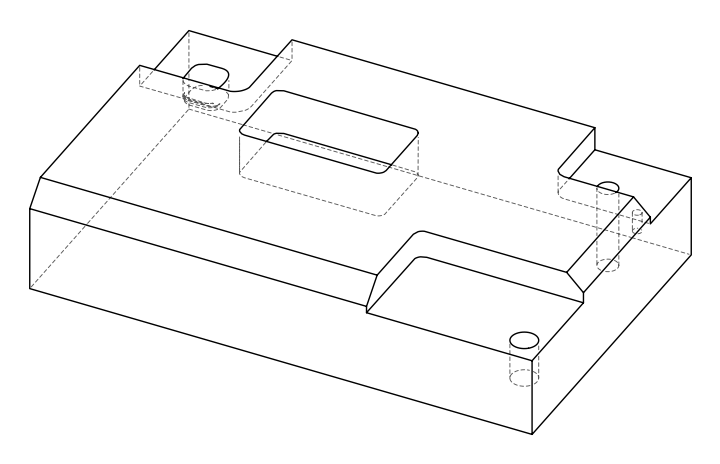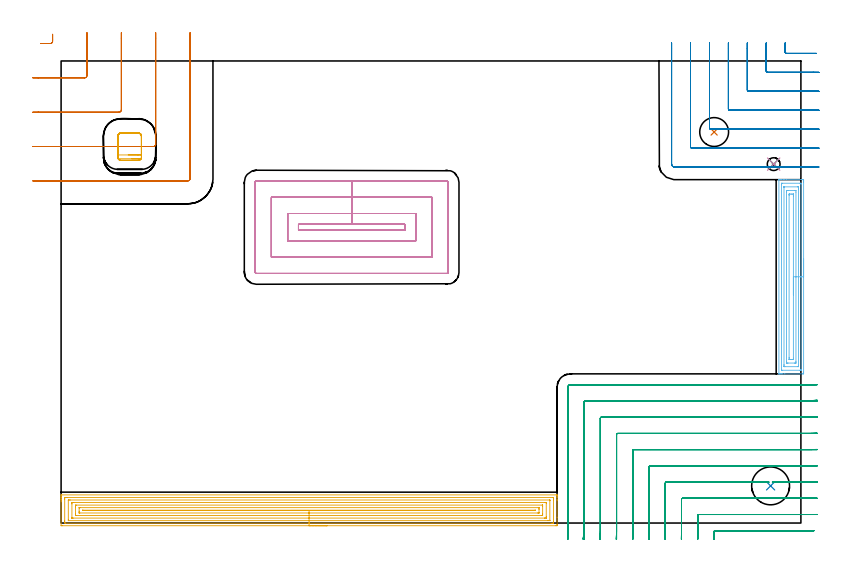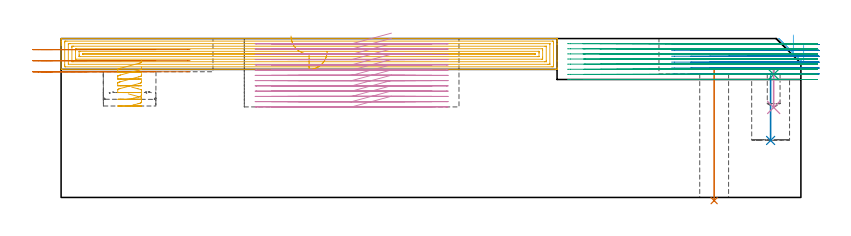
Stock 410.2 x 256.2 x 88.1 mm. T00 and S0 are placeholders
(PLAN: 11 operations, 8 tool changes, 82.6 min)
(1 INDEXABLE_INSERT_DRILL_THROUGH_HOLE_FROM_SOLID | STEP1HOLE | NXT0302_003 | 0.29 min | 17677 mm3)
(2 INDEXABLE_INSERT_DRILL_BLIND_HOLE_FROM_SOLID | STEP1POCKET | NXT0302_013 | 0.15 min | 19455 mm3)
(3 SPOT_DRILL | STEP1POCKET_1 | NXT0321_9005460120000 | 0.03 min | 2089 mm3)
(4 DRILL_BLIND_HOLE_INTO_CENTER | STEP1POCKET_1 | UGT0301_191 | 0.09 min | 694 mm3)
(5 AREA_MILL | FG_CHAMFER_SURFACE | UGT0205_001 | 15.58 min | 41311 mm3)
(6 AREA_MILL_1 | FG_CHAMFER_SURFACE_1 | UGT0205_001 | 4.6 min | 11405 mm3)
(7 MILL_CORNER_NOTCH_RECTANGULAR | CORNER_NOTCH_RECTANGULAR | UGT0201_109 | Follow Part, ap 6.35, ae 75% | 3.12 min | 121940 mm3)
(8 MILL_CORNER_NOTCH_RECTANGULAR_1 | CORNER_NOTCH_RECTANGULAR_1 | UGT0201_132 | Follow Part, ap 3.5, ae 75% | 8.25 min | 94501 mm3)
(9 MILL_CORNER_NOTCH_RECTANGULAR_2 | CORNER_NOTCH_RECTANGULAR_2 | NXT0201_011 | Follow Part, ap 3, ae 75% | 25.06 min | 243967 mm3)
(10 MILL_RECTANGULAR_POCKET | POCKET_RECTANGULAR_STRAIGHT | NXT0201_011 | Follow Part, ap 3, ae 75% | 24.15 min | 283621 mm3)
(11 MILL_RECTANGULAR_POCKET_1 | POCKET_RECTANGULAR_STRAIGHT_1 | UGT0201_010 | Follow Part, ap 4, ae 75% | 1.28 min | 15336 mm3)
(TOOL NXT0302_003 | Index. Insert Drill 16mm [880-D1600L20-05] | D16 PA176 FL80 Z2)
(TOOL NXT0302_013 | Index. Insert Drill 21mm [880-D2100L25-05] | D21 PA176 FL105 Z2)
(TOOL NXT0321_9005460120000 | NC Spot Drill, 142deg, 12mm, Carbide, Uncoated | D12 PA142 FL30 Z2)
(TOOL UGT0301_191 | Twist Drill 7.1 mm | D7.1 PA118 FL66 Z2)
(TOOL UGT0205_001 | Chamfer Mill 20 x 3 x 45 deg. | D20 FL50 Z2)
(TOOL UGT0201_109 | End Mill 25.4 mm | D25.4 FL25 Z2)
(TOOL UGT0201_132 | Carbide End Mill 14.0 | D14 FL30 Z4)
(TOOL NXT0201_011 | ENDMILL 12mm [2P460-1200-NA 1630] | D12 FL38 Z6)
(TOOL UGT0201_010 | End Mill 16 mm | D16 FL22 Z2)
(OP 1 INDEXABLE_INSERT_DRILL_THROUGH_HOLE_FROM_SOLID)
G17 G21 G94 G90
T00 M6
G54
G17 G0 G90 X362.1 Y216.8 S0 M3
G43 Z98.1 H1
G94 G81 G98 Z-1.779 F250. R70.5
G80
M5
M2
(OP 2 INDEXABLE_INSERT_DRILL_BLIND_HOLE_FROM_SOLID)
G17 G21 G94 G90
T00 M6
G54
G17 G0 G90 X393.4 Y20.6 S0 M3
G43 Z98.1 H1
G94 G81 G98 Z31.6 F250. R67.4
G80
M5
M2
(OP 3 SPOT_DRILL)
G17 G21 G94 G90
T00 M6
G54
G17 G0 G90 X395.1 Y199. S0 M3
G43 Z98.1 H0
G94 G81 G98 Z68.194 F250. R71.5
G80
M5
M2
(OP 4 DRILL_BLIND_HOLE_INTO_CENTER)
G17 G21 G94 G90
T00 M6
G54
G17 G0 G90 X395.1 Y199. S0 M3
G43 Z98.1 H0
G94 G81 G98 Z49.9 F250. R70.5
G80
M5
M2
(OP 5 AREA_MILL)
G17 G21 G94 G90
T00 M6
G54
G17 G0 G90 X147.5 Y-1.5 S1061 M3
G43 Z98.1 H0
Z81.
G94 G1 X147.462 Z80.128 F250.
X147.348 Z79.264
X147.159 Z78.412
X146.897 Z77.58
X146.563 Z76.774
X146.16 Z76.
X145.692 Z75.264
X145.16 Z74.572
X144.571 Z73.929
X143.928 Z73.34
X143.236 Z72.808
X142.5 Z72.34
X141.726 Z71.937
X140.92 Z71.603
X140.088 Z71.341
X139.236 Z71.152
X138.372 Z71.038
X137.5 Z71.
X0.597
X0.256 Y-1.496 Z71.002
X0.01 Y-1.491 Z71.006
X0. Y-1.241 Z71.256
Y11.787 Z84.281
Y12.382 Z84.876
Y12.969 Z85.466
Y13.27 Z85.767
Y13.857 Z86.354
Y14.159 Z86.654
Y14.763 Z87.262
Y15.225 Z87.724
X0.007 Y15.565 Z88.056
X0.01 Y15.597 Z88.088
X0.151 Y15.6 Z88.1
X274.849
X274.99 Y15.597 Z88.088
X274.993 Y15.565 Z88.056
X275. Y15.225 Z87.724
Y14.763 Z87.262
Y14.159 Z86.654
Y12.969 Z85.466
Y12.382 Z84.876
Y3.198 Z75.695
Y-0.654 Z71.843
X274.998 Y-0.948 Z71.549
X274.992 Y-1.492 Z71.006
X274.951 Y-1.494 Z71.003
X274.403 Y-1.5 Z71.
X137.5
Y-0.086 Z72.414
X2.407 Y-0.085 Z72.415
X2.381 Y-0.084 Z72.416
X2.01 Y-0.059 Z72.441
X2.002 Y0.319 Z72.819
X2. Y0.829 Z73.329
Y1.209 Z73.709
Y13.27 Z85.77
X2.002 Y13.649 Z86.149
X2.01 Y14.159 Z86.659
X2.356 Y14.184 Z86.684
X2.381 Y14.185 Z86.685
X3.246 Y14.186 Z86.686
X272.593 Y14.185 Z86.685
X272.619 Y14.184 Z86.684
X272.99 Y14.159 Z86.659
X272.998 Y13.781 Z86.281
X273. Y13.27 Z85.77
Y12.891 Z85.391
Y0.829 Z73.329
X272.998 Y0.451 Z72.951
X272.99 Y-0.059 Z72.441
X272.644 Y-0.084 Z72.416
X272.619 Y-0.085 Z72.415
X271.754 Y-0.086 Z72.414
X137.5
Y1.328 Z73.828
X4.165 Y1.329 Z73.829
X4.035 Y1.33 Z73.83
X4.014 Y1.332 Z73.832
X4.01 Y1.334 Z73.834
X4.006 Y1.357 Z73.857
X4.002 Y1.444 Z73.944
X4. Y1.882 Z74.382
X4.001 Y12.545 Z85.045
X4.007 Y12.71 Z85.21
X4.01 Y12.754 Z85.254
X4.023 Y12.765 Z85.265
X4.068 Y12.767 Z85.267
X4.165 Y12.769 Z85.269
X4.666 Y12.771 Z85.271
X5.057
X270.835
X270.965 Y12.769 Z85.269
X270.986 Y12.767 Z85.267
X270.99 Y12.766 Z85.266
X270.993 Y12.743 Z85.243
X270.998 Y12.655 Z85.155
X270.999 Y12.546 Z85.046
X271. Y12.382 Z84.882
X270.999 Y1.555 Z74.055
X270.993 Y1.39 Z73.89
X270.99 Y1.346 Z73.846
X270.977 Y1.335 Z73.835
X270.932 Y1.333 Z73.833
X270.835 Y1.331 Z73.831
X270.334 Y1.329 Z73.829
X269.943 Y1.328 Z73.828
X137.5
Y2.743 Z75.243
X6.704
X6.061 Y2.745 Z75.245
X6.025 Y2.747 Z75.247
X6.011 Y2.749 Z75.249
X6.009 Y2.766 Z75.266
X6.004 Y2.863 Z75.363
X6.001 Y3.056 Z75.556
X6. Y10.605 Z83.105
X6.002 Y11.023 Z83.523
X6.006 Y11.232 Z83.732
X6.01 Y11.336 Z83.836
X6.015 Y11.351 Z83.851
X6.036 Y11.353 Z83.853
X6.087 Y11.355 Z83.855
X6.841 Y11.357 Z83.857
X6.977
X268.296
X268.939 Y11.355 Z83.855
X268.975 Y11.353 Z83.853
X268.989 Y11.351 Z83.851
X268.991 Y11.333 Z83.833
X268.996 Y11.237 Z83.737
X268.999 Y11.043 Z83.543
X269. Y3.495 Z75.995
X268.998 Y3.077 Z75.577
X268.994 Y2.867 Z75.367
X268.99 Y2.764 Z75.264
X268.985 Y2.749 Z75.249
X268.964 Y2.747 Z75.247
X268.913 Y2.745 Z75.245
X268.159 Y2.743 Z75.243
X268.023
X137.5
Y4.157 Z76.657
X8.244
X8.123 Y4.159 Z76.659
X8.043 Y4.162 Z76.662
X8.009 Y4.166 Z76.666
X8.007 Y4.178 Z76.678
X8.003 Y4.384 Z76.884
X8. Y5.006 Z77.506
Y8.827 Z81.327
X8.001 Y9.448 Z81.948
X8.005 Y9.716 Z82.216
X8.01 Y9.871 Z82.371
X8.025 Y9.936 Z82.436
X8.168 Y9.939 Z82.439
X8.397 Y9.942 Z82.442
X266.756 Y9.943 Z82.443
X266.877 Y9.941 Z82.441
X266.957 Y9.938 Z82.438
X266.991 Y9.934 Z82.434
X266.993 Y9.922 Z82.422
X266.997 Y9.716 Z82.216
X267. Y9.094 Z81.594
Y5.273 Z77.773
X266.999 Y4.651 Z77.151
X266.995 Y4.384 Z76.884
X266.99 Y4.229 Z76.729
X266.975 Y4.164 Z76.664
X266.832 Y4.161 Z76.661
X266.603 Y4.158 Z76.658
X137.5 Y4.157 Z76.657
Y5.571 Z78.071
X10.408 Y5.572 Z78.072
X10.107 Y5.573 Z78.073
X10.041 Y5.576 Z78.076
X10.014 Y5.578 Z78.078
X10.01 Y5.591 Z78.091
X10.003 Y5.676 Z78.176
X10.001 Y6.161 Z78.661
X10. Y6.568 Z79.068
X10.002 Y8.343 Z80.843
X10.008 Y8.48 Z80.98
X10.011 Y8.522 Z81.022
X10.039 Y8.524 Z81.024
X10.112 Y8.526 Z81.026
X10.408 Y8.528 Z81.028
X10.708 Y8.529 Z81.029
X264.592 Y8.528 Z81.028
X264.893 Y8.527 Z81.027
X264.959 Y8.524 Z81.024
X264.986 Y8.522 Z81.022
X264.99 Y8.509 Z81.009
X264.997 Y8.424 Z80.924
X264.999 Y7.939 Z80.439
X265. Y7.532 Z80.032
X264.998 Y5.757 Z78.257
X264.992 Y5.62 Z78.12
X264.989 Y5.578 Z78.078
X264.961 Y5.576 Z78.076
X264.888 Y5.574 Z78.074
X264.592 Y5.572 Z78.072
X264.292 Y5.571 Z78.071
X137.5
Y6.985 Z79.485
X12.256 Y6.986 Z79.486
X12.192
X12.127 Y6.988 Z79.488
X12.01 Y6.993 Z79.493
X12.006 Y7.05 Z79.55
X12.007 Y7.097 Z79.597
X12.009 Y7.105 Z79.605
X12.021 Y7.108 Z79.608
X12.062 Y7.112 Z79.612
X12.127 Y7.114 Z79.614
X262.744
X262.808
X262.873 Y7.112 Z79.612
X262.99 Y7.107 Z79.607
X262.994 Y7.05 Z79.55
X262.993 Y7.003 Z79.503
X262.991 Y6.995 Z79.495
X262.979 Y6.992 Z79.492
X262.938 Y6.988 Z79.488
X262.873 Y6.986 Z79.486
X137.5 Y6.985 Z79.485
X136.628 Z79.523
X135.764 Z79.637
X134.912 Z79.826
X134.08 Z80.088
X133.274 Z80.422
X132.5 Z80.825
X131.764 Z81.294
X131.072 Z81.825
X130.429 Z82.414
X129.84 Z83.057
X129.308 Z83.75
X128.84 Z84.485
X128.437 Z85.259
X128.103 Z86.065
X127.841 Z86.897
X127.652 Z87.749
X127.538 Z88.614
X127.5 Z89.485
G0 Z98.1
M5
M2
(OP 6 AREA_MILL_1)
G17 G21 G94 G90
T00 M6
G54
G17 G0 G90 X411.7 Y146.55 S1061 M3
G43 Z98.1 H0
Z84.4
G94 G1 Y146.512 Z83.528 F250.
Y146.398 Z82.664
Y146.209 Z81.812
Y145.947 Z80.98
Y145.613 Z80.174
Y145.21 Z79.4
Y144.742 Z78.664
Y144.21 Z77.972
Y143.621 Z77.329
Y142.978 Z76.74
Y142.286 Z76.208
Y141.55 Z75.74
Y140.776 Z75.337
Y139.97 Z75.003
Y139.138 Z74.741
Y138.286 Z74.552
Y137.422 Z74.438
Y136.55 Z74.4
Y83.622
X411.699 Y83.333 Z74.401
X411.694 Y82.734 Z74.404
X411.692 Y82.707 Z74.406
X411.096 Y82.7 Z75.001
X401.281 Z84.814
X399.866 Z86.23
X399.496 Z86.599
X398.755 Z87.344
X398.501 Z87.599
X398.065 Z88.026
X398.02 Z88.071
X398.003 Y82.708 Z88.088
X398. Y82.886 Z88.1
Y190.214
X398.003 Y190.39 Z88.088
X398.063 Y190.393 Z88.029
X398.501 Y190.4 Z87.599
X398.755 Z87.344
X399.496 Z86.599
X400.759 Z85.338
X402.173 Z83.923
X410.465 Z75.632
X411.096 Y190.397 Z75.001
X411.692 Y190.393 Z74.406
X411.694 Y190.366 Z74.404
X411.698 Y189.767 Z74.402
X411.7 Y189.162 Z74.4
Y136.55
X410.286 Z75.814
Y85.04
X410.285 Y84.958 Z75.815
X410.28 Y84.794 Z75.82
X410.276 Y84.709 Z75.824
X410.256 Y84.706 Z75.844
X410.204 Y84.703 Z75.896
X409.732 Y84.7 Z76.368
X399.916 Z86.184
X399.496 Y84.703 Z86.604
X399.437 Y84.706 Z86.663
X399.425 Y84.709 Z86.675
X399.42 Y84.767 Z86.68
X399.417 Y84.876 Z86.683
X399.414 Y85.204 Z86.686
Y188.06
X399.415 Y188.142 Z86.685
X399.42 Y188.306 Z86.68
X399.424 Y188.391 Z86.676
X399.444 Y188.394 Z86.656
X399.496 Y188.397 Z86.604
X399.968 Y188.4 Z86.132
X409.784 Z76.317
X410.204 Y188.397 Z75.896
X410.263 Y188.394 Z75.837
X410.275 Y188.391 Z75.825
X410.28 Y188.333 Z75.82
X410.283 Y188.224 Z75.817
X410.285 Y188.06 Z75.815
X410.286 Y187.978 Z75.814
Y136.55
X408.872 Z77.228
X408.871 Y86.91 Z77.229
Y86.797
X408.869 Y86.741 Z77.231
X408.866 Y86.716 Z77.234
X408.863 Y86.71 Z77.237
X408.839 Y86.707 Z77.261
X408.628 Y86.701 Z77.472
X401.281 Z84.819
X401.071 Y86.704 Z85.029
X400.931 Y86.709 Z85.169
X400.835 Y86.714 Z85.265
X400.833 Y86.76 Z85.267
X400.831 Y86.91 Z85.269
X400.829 Y87.363 Z85.271
X400.828 Y87.805 Z85.272
X400.829 Y186.19 Z85.271
Y186.303
X400.831 Y186.359 Z85.269
X400.835 Y186.384 Z85.265
X400.837 Y186.39 Z85.263
X400.861 Y186.393 Z85.239
X401.072 Y186.399 Z85.028
X408.419 Z77.681
X408.629 Y186.396 Z77.471
X408.769 Y186.391 Z77.331
X408.865 Y186.386 Z77.235
X408.867 Y186.34 Z77.233
X408.869 Y186.19 Z77.231
X408.871 Y185.737 Z77.229
Y185.295
X408.872 Y136.55 Z77.228
X407.457 Z78.643
Y89.594
X407.453 Y88.774 Z78.647
X407.451 Y88.722 Z78.649
X407.414 Y88.71 Z78.686
X407.303 Y88.706 Z78.797
X407.08 Y88.702 Z79.02
X406.635 Y88.7 Z79.465
X403.065 Z83.035
X402.619 Y88.702 Z83.481
X402.397 Y88.705 Z83.703
X402.286 Y88.71 Z83.814
X402.249 Y88.721 Z83.851
X402.243 Y89.594 Z83.857
Y183.506
X402.247 Y184.326 Z83.853
X402.249 Y184.378 Z83.851
X402.286 Y184.39 Z83.814
X402.397 Y184.394 Z83.703
X402.62 Y184.398 Z83.48
X403.065 Y184.4 Z83.035
X406.635 Z79.465
X407.081 Y184.398 Z79.019
X407.303 Y184.395 Z78.797
X407.414 Y184.39 Z78.686
X407.451 Y184.379 Z78.649
X407.457 Y183.506 Z78.643
Y136.55
X406.043 Z80.057
X406.042 Y91.382 Z80.058
X406.041 Y91.083 Z80.059
X406.036 Y90.78 Z80.064
X406.033 Y90.709 Z80.067
X405.997 Y90.707 Z80.103
X405.913 Y90.703 Z80.187
X405.742 Y90.701 Z80.358
X405.531 Y90.7 Z80.569
X404.638 Z81.462
X403.958 Y90.702 Z82.142
X403.743 Y90.704 Z82.357
X403.672 Y90.71 Z82.428
X403.664 Y90.73 Z82.436
X403.661 Y90.785 Z82.439
X403.658 Y91.382 Z82.442
X403.657 Y91.684 Z82.443
X403.658 Y181.718 Z82.442
X403.659 Y182.017 Z82.441
X403.664 Y182.32 Z82.436
X403.667 Y182.391 Z82.433
X403.703 Y182.393 Z82.397
X403.787 Y182.397 Z82.313
X403.958 Y182.399 Z82.142
X404.169 Y182.4 Z81.931
X405.062 Z81.038
X405.742 Y182.398 Z80.358
X405.957 Y182.396 Z80.143
X406.027 Y182.39 Z80.073
X406.036 Y182.37 Z80.064
X406.039 Y182.315 Z80.061
X406.042 Y181.718 Z80.058
X406.043 Y181.416 Z80.057
Y136.55
Y135.678 Z80.095
Y134.814 Z80.209
Y133.962 Z80.398
Y133.13 Z80.66
Y132.324 Z80.994
Y131.55 Z81.397
Y130.814 Z81.865
Y130.122 Z82.396
Y129.479 Z82.986
Y128.89 Z83.629
Y128.358 Z84.321
Y127.89 Z85.057
Y127.487 Z85.831
Y127.153 Z86.637
Y126.891 Z87.469
Y126.702 Z88.32
Y126.588 Z89.185
Y126.55 Z90.057
G0 Z98.1
M5
M2
(OP 7 MILL_CORNER_NOTCH_RECTANGULAR)
G17 G21 G94 G90
T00 M6
G54
G17 G0 G90 X-11.198 Y265.9 S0 M3
G43 Z98.102 H0
Z81.968
G94 G1 X-8.198 F250.
X-5.963
G3 X-4.7 Y267.163 R1.27
G1 Y267.998
Y270.998
G0 Z98.102
X-15.7 Y246.85
Z81.968
G1 X-12.7
X13.086 F500.
G3 X14.35 Y248.114 R1.27
G1 Y268.9
Y271.9 F250.
G0 Z98.102
X-15.7 Y227.8
Z81.968
G1 X-12.7
X32.136 F500.
G3 X33.4 Y229.064 R1.27
G1 Y268.9
Y271.9 F250.
G0 Z98.102
X-15.7 Y208.75
Z81.968
G1 X-12.7
X51.185 F500.
G3 X52.45 Y210.015 R1.27
G1 Y268.9
Y271.9 F250.
G0 Z98.102
X-15.7 Y189.7
Z81.968
G1 X-12.7
X70.235 F500.
G3 X71.5 Y190.965 R1.27
G1 Y268.9
Y271.9 F250.
G0 Z98.102
X-11.198 Y265.9
Z75.834
G1 X-8.198
X-5.963
G3 X-4.7 Y267.163 R1.27
G1 Y267.998
Y270.998
G0 Z98.102
X-15.7 Y246.85
Z75.834
G1 X-12.7
X13.086 F500.
G3 X14.35 Y248.114 R1.27
G1 Y268.9
Y271.9 F250.
G0 Z98.102
X-15.7 Y227.8
Z75.834
G1 X-12.7
X32.136 F500.
G3 X33.4 Y229.064 R1.27
G1 Y268.9
Y271.9 F250.
G0 Z98.102
X-15.7 Y208.75
Z75.834
G1 X-12.7
X51.186 F500.
G3 X52.45 Y210.014 R1.27
G1 Y268.9
Y271.9 F250.
G0 Z98.102
X-15.7 Y189.7
Z75.834
G1 X-12.7
X70.235 F500.
G3 X71.5 Y190.965 R1.27
G1 Y268.9
Y271.9 F250.
G0 Z98.102
X-11.198 Y265.9
Z69.7
G1 X-8.198
X-5.963
G3 X-4.7 Y267.163 R1.27
G1 Y267.998
Y270.998
G0 Z98.102
X-15.7 Y246.85
Z69.7
G1 X-12.7
X13.086 F500.
G3 X14.35 Y248.114 R1.27
G1 Y268.9
Y271.9 F250.
G0 Z98.102
X-15.7 Y227.8
Z69.7
G1 X-12.7
X32.136 F500.
G3 X33.4 Y229.064 R1.27
G1 Y268.9
Y271.9 F250.
G0 Z98.102
X-15.7 Y208.75
Z69.7
G1 X-12.7
X51.185 F500.
G3 X52.45 Y210.015 R1.27
G1 Y268.9
Y271.9 F250.
G0 Z98.102
X-15.7 Y189.7
Z69.7
G1 X-12.7
X70.235 F500.
G3 X71.5 Y190.965 R1.27
G1 Y268.9
Y271.9 F250.
G0 Z98.102
M5
M2
(OP 8 MILL_CORNER_NOTCH_RECTANGULAR_1)
G17 G21 G94 G90
T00 M6
G54
G17 G0 G90 X401.5 Y266.2 S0 M3
G43 Z98.102 H0
Z84.835
G94 G1 Y263.2 F250.
Y261.095 F500.
G3 X402.195 Y260.4 R0.7
G1 X415.8
X418.8 F250.
G0 Z98.102
X391. Y266.2
Z84.835
G1 Y263.2
Y250.595 F500.
G3 X391.695 Y249.9 R0.7
G1 X416.519
G2 X417.2 Y249.896 R52.5
G1 X420.2 Y249.857 F250.
G0 Z98.102
X380.5 Y266.2
Z84.835
G1 Y263.2
Y240.095 F500.
G3 X381.195 Y239.4 R0.7
G1 X416.519
G2 X417.2 Y239.394 R42.
G1 X420.2 Y239.346 F250.
G0 Z98.102
X370. Y266.2
Z84.835
G1 Y263.2
Y229.596 F500.
G3 X370.696 Y228.9 R0.7
G1 X416.519
G2 X417.2 Y228.893 R31.5
G1 X420.199 Y228.828 F250.
G0 Z98.102
X359.5 Y266.2
Z84.835
G1 Y263.2
Y219.096 F500.
G3 X360.196 Y218.4 R0.7
G1 X416.519
G2 X417.2 Y218.389 R21.
G1 X420.198 Y218.292 F250.
G0 Z98.102
X349. Y266.2
Z84.835
G1 Y263.2
Y208.596 F500.
G3 X349.696 Y207.9 R0.7
G1 X416.519
G2 X417.2 Y207.878 R10.5
G1 X420.194 Y207.683 F250.
G0 Z98.102
X338.5 Y266.2
Z84.835
G1 Y263.2
Y199.1 F500.
G3 X340.2 Y197.4 R1.7
G1 X416.519
X419.519 F250.
G0 Z98.102
X401.5 Y266.2
Z81.568
G1 Y263.2
Y261.095 F500.
G3 X402.195 Y260.4 R0.7
G1 X415.8
X418.8 F250.
G0 Z98.102
X391. Y266.2
Z81.568
G1 Y263.2
Y250.595 F500.
G3 X391.695 Y249.9 R0.7
G1 X417.025
X417.2
X420.2 Y249.89 F250.
G0 Z98.102
X380.5 Y266.2
Z81.568
G1 Y263.2
Y240.095 F500.
G3 X381.195 Y239.4 R0.7
G1 X417.025
X417.2
X420.2 Y239.387 F250.
G0 Z98.102
X370. Y266.2
Z81.568
G1 Y263.2
Y229.596 F500.
G3 X370.696 Y228.9 R0.7
G1 X417.025
X417.2
X420.2 Y228.883 F250.
G0 Z98.102
X359.5 Y266.2
Z81.568
G1 Y263.2
Y219.096 F500.
G3 X360.196 Y218.4 R0.7
G1 X417.025
X417.2 Y218.399
X420.2 Y218.374 F250.
G0 Z98.102
X349. Y266.2
Z81.568
G1 Y263.2
Y208.596 F500.
G3 X349.696 Y207.9 R0.7
G1 X417.025
X417.2 Y207.899
X420.2 Y207.849 F250.
G0 Z98.102
X338.5 Y266.2
Z81.568
G1 Y263.2
Y199.1 F500.
G3 X340.2 Y197.4 R1.7
G1 X417.025
X420.025 F250.
G0 Z98.102
X401.5 Y266.2
Z78.301
G1 Y263.2
Y261.095 F500.
G3 X402.195 Y260.4 R0.7
G1 X415.8
X418.8 F250.
G0 Z98.102
X391. Y266.2
Z78.301
G1 Y263.2
Y250.595 F500.
G3 X391.695 Y249.9 R0.7
G1 X417.2
X420.2 F250.
G0 Z98.102
X380.5 Y266.2
Z78.301
G1 Y263.2
Y240.095 F500.
G3 X381.195 Y239.4 R0.7
G1 X417.2
X420.2 F250.
G0 Z98.102
X370. Y266.2
Z78.301
G1 Y263.2
Y229.596 F500.
G3 X370.696 Y228.9 R0.7
G1 X417.2
X420.2 F250.
G0 Z98.102
X359.5 Y266.2
Z78.301
G1 Y263.2
Y219.096 F500.
G3 X360.196 Y218.4 R0.7
G1 X417.2
X420.2 F250.
G0 Z98.102
X349. Y266.2
Z78.301
G1 Y263.2
Y208.596 F500.
G3 X349.696 Y207.9 R0.7
G1 X417.2
X420.2 F250.
G0 Z98.102
X338.5 Y266.2
Z78.301
G1 Y263.2
Y199.1 F500.
G3 X340.2 Y197.4 R1.7
G1 X417.2
X420.2 F250.
G0 Z98.102
X401.5 Y266.2
Z75.034
G1 Y263.2
Y261.095 F500.
G3 X402.195 Y260.4 R0.7
G1 X415.8
X418.8 F250.
G0 Z98.102
X391. Y266.2
Z75.034
G1 Y263.2
Y250.595 F500.
G3 X391.695 Y249.9 R0.7
G1 X417.2
X420.2 F250.
G0 Z98.102
X380.5 Y266.2
Z75.034
G1 Y263.2
Y240.095 F500.
G3 X381.195 Y239.4 R0.7
G1 X417.2
X420.2 F250.
G0 Z98.102
X370. Y266.2
Z75.034
G1 Y263.2
Y229.596 F500.
G3 X370.696 Y228.9 R0.7
G1 X417.2
X420.2 F250.
G0 Z98.102
X359.5 Y266.2
Z75.034
G1 Y263.2
Y219.096 F500.
G3 X360.196 Y218.4 R0.7
G1 X417.2
X420.2 F250.
G0 Z98.102
X349. Y266.2
Z75.034
G1 Y263.2
Y208.596 F500.
G3 X349.696 Y207.9 R0.7
G1 X417.2
X420.2 F250.
G0 Z98.102
X338.5 Y266.2
Z75.034
G1 Y263.2
Y199.1 F500.
G3 X340.2 Y197.4 R1.7
G1 X417.2
X420.2 F250.
G0 Z98.102
X401.5 Y266.2
Z71.767
G1 Y263.2
Y261.095 F500.
G3 X402.195 Y260.4 R0.7
G1 X415.8
X418.8 F250.
G0 Z98.102
X391. Y266.2
Z71.767
G1 Y263.2
Y250.595 F500.
G3 X391.695 Y249.9 R0.7
G1 X417.2
X420.2 F250.
G0 Z98.102
X380.5 Y266.2
Z71.767
G1 Y263.2
Y240.095 F500.
G3 X381.195 Y239.4 R0.7
G1 X417.2
X420.2 F250.
G0 Z98.102
X370. Y266.2
Z71.767
G1 Y263.2
Y229.596 F500.
G3 X370.696 Y228.9 R0.7
G1 X417.2
X420.2 F250.
G0 Z98.102
X359.5 Y266.2
Z71.767
G1 Y263.2
Y219.096 F500.
G3 X360.196 Y218.4 R0.7
G1 X417.2
X420.2 F250.
G0 Z98.102
X349. Y266.2
Z71.767
G1 Y263.2
Y208.596 F500.
G3 X349.696 Y207.9 R0.7
G1 X417.2
X420.2 F250.
G0 Z98.102
X338.5 Y266.2
Z71.767
G1 Y263.2
Y199.1 F500.
G3 X340.2 Y197.4 R1.7
G1 X417.2
X420.2 F250.
G0 Z98.102
X401.5 Y266.2
Z68.5
G1 Y263.2
Y261.095 F500.
G3 X402.195 Y260.4 R0.7
G1 X415.8
X418.8 F250.
G0 Z98.102
X391. Y266.2
Z68.5
G1 Y263.2
Y250.595 F500.
G3 X391.695 Y249.9 R0.7
G1 X417.2
X420.2 F250.
G0 Z98.102
X380.5 Y266.2
Z68.5
G1 Y263.2
Y240.095 F500.
G3 X381.195 Y239.4 R0.7
G1 X417.2
X420.2 F250.
G0 Z98.102
X370. Y266.2
Z68.5
G1 Y263.2
Y229.596 F500.
G3 X370.696 Y228.9 R0.7
G1 X417.2
X420.2 F250.
G0 Z98.102
X359.5 Y266.2
Z68.5
G1 Y263.2
Y219.096 F500.
G3 X360.196 Y218.4 R0.7
G1 X417.2
X420.2 F250.
G0 Z98.102
X349. Y266.2
Z68.5
G1 Y263.2
Y208.596 F500.
G3 X349.696 Y207.9 R0.7
G1 X417.2
X420.2 F250.
G0 Z98.102
X338.5 Y266.2
Z68.5
G1 Y263.2
Y199.1 F500.
G3 X340.2 Y197.4 R1.7
G1 X417.2
X420.2 F250.
G0 Z98.102
M5
M2
(OP 9 MILL_CORNER_NOTCH_RECTANGULAR_2)
G17 G21 G94 G90
T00 M6
G54
G17 G0 G90 X417.385 Y-4.3 S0 M3
G43 Z98.1 H1
Z85.262
G94 G1 X414.385 F250.
X362.593 F500.
G3 X361.999 Y-4.891 R0.6
G2 X361.986 Y-6. R81.
G1 X361.929 Y-8.999 F250.
G0 Z98.1
X419.199 Y4.78
Z85.262
G1 X416.2 Y4.716
G2 X414.672 Y4.7 R72. F500.
G1 X353.594
G3 X353. Y4.106 R0.6
G1 Y-4.472
G2 X352.984 Y-6. R72.
G1 X352.92 Y-8.999 F250.
G0 Z98.1
X419.199 Y13.791
Z85.262
G1 X416.2 Y13.719
G2 X414.672 Y13.7 R63. F500.
G1 X344.595
G3 X344. Y13.105 R0.6
G1 Y-4.472
G2 X343.981 Y-6. R63.
G1 X343.909 Y-8.999 F250.
G0 Z98.1
X419.199 Y22.807
Z85.262
G1 X416.2 Y22.722
G2 X414.672 Y22.7 R54. F500.
G1 X397.37
X394.37 F250.
G0 Z98.1
X392.427
Z85.262
G1 X389.427
X335.595 F500.
G3 X335. Y22.105 R0.6
G1 Y-4.472
G2 X334.978 Y-6. R54.
G1 X334.894 Y-8.999 F250.
G0 Z98.1
X419.198 Y31.828
Z85.262
G1 X416.2 Y31.726
G2 X414.672 Y31.7 R45. F500.
G1 X326.595
G3 X326. Y31.105 R0.6
G1 Y-4.472
G2 X325.974 Y-6. R45.
G1 X325.872 Y-8.998 F250.
G0 Z98.1
X419.197 Y40.86
Z85.262
G1 X416.2 Y40.732
G2 X414.672 Y40.7 R36. F500.
G1 X317.595
G3 X317. Y40.105 R0.6
G1 Y-4.472
G2 X316.968 Y-6. R36.
G1 X316.84 Y-8.997 F250.
G0 Z98.1
X419.195 Y49.913
Z85.262
G1 X416.2 Y49.743
G2 X414.672 Y49.7 R27. F500.
G1 X308.596
G3 X308. Y49.104 R0.6
G1 Y-4.472
G2 X307.957 Y-6. R27.
G1 X307.787 Y-8.995 F250.
G0 Z98.1
X419.189 Y59.02
Z85.262
G1 X416.2 Y58.765
G2 X414.672 Y58.7 R18. F500.
G1 X299.596
G3 X299. Y58.104 R0.6
G1 Y-4.472
G2 X298.935 Y-6. R18.
G1 X298.68 Y-8.989 F250.
G0 Z98.1
X419.156 Y68.34
Z85.262
G1 X416.2 Y67.831
G2 X414.672 Y67.7 R9. F500.
G1 X290.596
G3 X290. Y67.104 R0.6
G1 Y-4.472
G2 X289.869 Y-6. R9.
G1 X289.36 Y-8.956 F250.
G0 Z98.1
X417.672 Y76.7
Z85.262
G1 X414.672
X282.4 F500.
G3 X281. Y75.3 R1.4
G1 Y-4.472
Y-7.472 F250.
G0 Z98.1
X417.385 Y-4.3
Z82.425
G1 X414.385
X362.593 F500.
G3 X361.999 Y-4.891 R0.6
G2 X361.986 Y-6. R81.
G1 X361.929 Y-8.999 F250.
G0 Z98.1
X419.2 Y4.753
Z82.425
G1 X416.2 Y4.708
G2 X415.129 Y4.7 R72. F500.
G1 X353.594
G3 X353. Y4.106 R0.6
G1 Y-4.47
G2 X352.984 Y-6. R72.
G1 X352.92 Y-8.999 F250.
G0 Z98.1
X419.2 Y13.76
Z82.425
G1 X416.2 Y13.709
G2 X415.129 Y13.7 R63. F500.
G1 X344.595
G3 X344. Y13.105 R0.6
G1 Y-4.47
G2 X343.981 Y-6. R63.
G1 X343.909 Y-8.999 F250.
G0 Z98.1
X419.199 Y22.77
Z82.425
G1 X416.2 Y22.711
G2 X415.129 Y22.7 R54. F500.
G1 X397.37
X394.37 F250.
G0 Z98.1
X392.427
Z82.425
G1 X389.427
X335.595 F500.
G3 X335. Y22.105 R0.6
G1 Y-4.47
G2 X334.978 Y-6. R54.
G1 X334.893 Y-8.999 F250.
G0 Z98.1
X419.199 Y31.784
Z82.425
G1 X416.2 Y31.713
G2 X415.129 Y31.7 R45. F500.
G1 X326.595
G3 X326. Y31.105 R0.6
G1 Y-4.47
G2 X325.974 Y-6. R45.
G1 X325.872 Y-8.998 F250.
G0 Z98.1
X419.199 Y40.805
Z82.425
G1 X416.2 Y40.716
G2 X415.129 Y40.7 R36. F500.
G1 X317.595
G3 X317. Y40.105 R0.6
G1 Y-4.47
G2 X316.967 Y-6. R36.
G1 X316.84 Y-8.997 F250.
G0 Z98.1
X419.198 Y49.84
Z82.425
G1 X416.2 Y49.721
G2 X415.129 Y49.7 R27. F500.
G1 X308.596
G3 X308. Y49.104 R0.6
G1 Y-4.47
G2 X307.957 Y-6. R27.
G1 X307.787 Y-8.995 F250.
G0 Z98.1
X419.195 Y58.91
Z82.425
G1 X416.2 Y58.732
G2 X415.129 Y58.7 R18. F500.
G1 X299.596
G3 X299. Y58.104 R0.6
G1 Y-4.47
G2 X298.935 Y-6. R18.
G1 X298.68 Y-8.989 F250.
G0 Z98.1
X419.179 Y68.121
Z82.425
G1 X416.2 Y67.764
G2 X415.129 Y67.7 R9. F500.
G1 X290.596
G3 X290. Y67.104 R0.6
G1 Y-4.47
G2 X289.869 Y-6. R9.
G1 X289.359 Y-8.956 F250.
G0 Z98.1
X418.129 Y76.7
Z82.425
G1 X415.129
X282.4 F500.
G3 X281. Y75.3 R1.4
G1 Y-4.47
Y-7.47 F250.
G0 Z98.1
X417.385 Y-4.3
Z79.587
G1 X414.385
X362.593 F500.
G3 X361.999 Y-4.891 R0.6
G2 X361.987 Y-6. R81.
G1 X361.934 Y-9. F250.
G0 Z98.1
X419.2 Y4.701
Z79.587
G1 X416.2 Y4.7
X362.593 F500.
X353.594
G3 X353. Y4.106 R0.6
G1 Y-4.561
G2 X352.986 Y-6. R72.
G1 X352.926 Y-8.999 F250.
G0 Z98.1
X419.2 Y13.701
Z79.587
G1 X416.2 Y13.7
X353.594 F500.
X344.595
G3 X344. Y13.105 R0.6
G1 Y-4.561
G2 X343.984 Y-6. R63.
G1 X343.915 Y-8.999 F250.
G0 Z98.1
X419.2 Y22.701
Z79.587
G1 X416.2 Y22.7
X397.37 F500.
X394.37 F250.
G0 Z98.1
X392.427
Z79.587
G1 X389.427
X335.595 F500.
G3 X335. Y22.105 R0.6
G1 Y-4.561
G2 X334.981 Y-6. R54.
G1 X334.901 Y-8.999 F250.
G0 Z98.1
X419.2 Y31.702
Z79.587
G1 X416.2 Y31.7
X335.595 F500.
X326.595
G3 X326. Y31.105 R0.6
G1 Y-4.561
G2 X325.977 Y-6. R45.
G1 X325.881 Y-8.998 F250.
G0 Z98.1
X419.2 Y40.702
Z79.587
G1 X416.2 Y40.7
X326.595 F500.
X317.595
G3 X317. Y40.105 R0.6
G1 Y-4.561
G2 X316.971 Y-6. R36.
G1 X316.851 Y-8.998 F250.
G0 Z98.1
X419.2 Y49.703
Z79.587
G1 X416.2 Y49.7
X317.595 F500.
X308.596
G3 X308. Y49.104 R0.6
G1 Y-4.561
G2 X307.962 Y-6. R27.
G1 X307.802 Y-8.996 F250.
G0 Z98.1
X419.2 Y58.704
Z79.587
G1 X416.2 Y58.7
X308.596 F500.
X299.596
G3 X299. Y58.104 R0.6
G1 Y-4.561
G2 X298.942 Y-6. R18.
G1 X298.702 Y-8.99 F250.
G0 Z98.1
X419.2 Y67.708
Z79.587
G1 X416.2 Y67.7
X299.596 F500.
X290.596
G3 X290. Y67.104 R0.6
G1 Y-4.561
G2 X289.884 Y-6. R9.
G1 X289.404 Y-8.961 F250.
G0 Z98.1
X419.176 Y76.7
Z79.587
G1 X416.176
X282.4 F500.
G3 X281. Y75.3 R1.4
G1 Y-4.561
Y-7.561 F250.
G0 Z98.1
X417.385 Y-4.3
Z76.75
G1 X414.385
X362.594 F500.
G3 X362. Y-4.894 R0.6
G1 Y-5.895
Y-6.
X361.996 Y-9. F250.
G0 Z98.1
X419.2 Y4.7
Z76.75
G1 X416.2
X353.594 F500.
G3 X353. Y4.106 R0.6
G1 Y-5.895
Y-6.
X352.996 Y-9. F250.
G0 Z98.1
X419.2 Y13.7
Z76.75
G1 X416.2
X344.595 F500.
G3 X344. Y13.105 R0.6
G1 Y-5.895
Y-6.
X343.995 Y-9. F250.
G0 Z98.1
X419.2 Y22.7
Z76.75
G1 X416.2
X397.37 F500.
X394.37 F250.
G0 Z98.1
X392.427
Z76.75
G1 X389.427
X335.595 F500.
G3 X335. Y22.105 R0.6
G1 Y-5.895
Y-6.
X334.994 Y-9. F250.
G0 Z98.1
X419.2 Y31.7
Z76.75
G1 X416.2
X326.595 F500.
G3 X326. Y31.105 R0.6
G1 Y-5.895
Y-6.
X325.993 Y-9. F250.
G0 Z98.1
X419.2 Y40.7
Z76.75
G1 X416.2
X317.595 F500.
G3 X317. Y40.105 R0.6
G1 Y-5.895
Y-6.
X316.991 Y-9. F250.
G0 Z98.1
X419.2 Y49.7
Z76.75
G1 X416.2
X308.596 F500.
G3 X308. Y49.104 R0.6
G1 Y-5.895
Y-6.
X307.988 Y-9. F250.
G0 Z98.1
X419.2 Y58.7
Z76.75
G1 X416.2
X299.596 F500.
G3 X299. Y58.104 R0.6
G1 Y-5.895
Y-6.
X298.982 Y-9. F250.
G0 Z98.1
X419.2 Y67.7
Z76.75
G1 X416.2
X290.596 F500.
G3 X290. Y67.104 R0.6
G1 Y-5.895
X289.999 Y-6.
X289.964 Y-9. F250.
G0 Z98.1
X419.2 Y76.7
Z76.75
G1 X416.2
X282.4 F500.
G3 X281. Y75.3 R1.4
G1 Y-5.895
Y-8.895 F250.
G0 Z98.1
X417.385 Y-4.3
Z73.912
G1 X414.385
X362.594 F500.
G3 X362. Y-4.894 R0.6
G1 Y-6.
Y-9. F250.
G0 Z98.1
X419.2 Y4.7
Z73.912
G1 X416.2
X353.594 F500.
G3 X353. Y4.106 R0.6
G1 Y-6.
Y-9. F250.
G0 Z98.1
X419.2 Y13.7
Z73.912
G1 X416.2
X344.595 F500.
G3 X344. Y13.105 R0.6
G1 Y-6.
Y-9. F250.
G0 Z98.1
X419.2 Y22.7
Z73.912
G1 X416.2
X397.37 F500.
X394.37 F250.
G0 Z98.1
X392.427
Z73.912
G1 X389.427
X335.595 F500.
G3 X335. Y22.105 R0.6
G1 Y-6.
Y-9. F250.
G0 Z98.1
X419.2 Y31.7
Z73.912
G1 X416.2
X326.595 F500.
G3 X326. Y31.105 R0.6
G1 Y-6.
Y-9. F250.
G0 Z98.1
X419.2 Y40.7
Z73.912
G1 X416.2
X317.595 F500.
G3 X317. Y40.105 R0.6
G1 Y-6.
Y-9. F250.
G0 Z98.1
X419.2 Y49.7
Z73.912
G1 X416.2
X308.596 F500.
G3 X308. Y49.104 R0.6
G1 Y-6.
Y-9. F250.
G0 Z98.1
X419.2 Y58.7
Z73.912
G1 X416.2
X299.596 F500.
G3 X299. Y58.104 R0.6
G1 Y-6.
Y-9. F250.
G0 Z98.1
X419.2 Y67.7
Z73.912
G1 X416.2
X290.596 F500.
G3 X290. Y67.104 R0.6
G1 Y-6.
Y-9. F250.
G0 Z98.1
X419.2 Y76.7
Z73.912
G1 X416.2
X282.4 F500.
G3 X281. Y75.3 R1.4
G1 Y-6.
Y-9. F250.
G0 Z98.1
X417.385 Y-4.3
Z71.075
G1 X414.385
X362.594 F500.
G3 X362. Y-4.894 R0.6
G1 Y-6.
Y-9. F250.
G0 Z98.1
X419.2 Y4.7
Z71.075
G1 X416.2
X353.594 F500.
G3 X353. Y4.106 R0.6
G1 Y-6.
Y-9. F250.
G0 Z98.1
X419.2 Y13.7
Z71.075
G1 X416.2
X344.595 F500.
G3 X344. Y13.105 R0.6
G1 Y-6.
Y-9. F250.
G0 Z98.1
X419.2 Y22.7
Z71.075
G1 X416.2
X397.37 F500.
X394.37 F250.
G0 Z98.1
X392.427
Z71.075
G1 X389.427
X335.595 F500.
G3 X335. Y22.105 R0.6
G1 Y-6.
Y-9. F250.
G0 Z98.1
X419.2 Y31.7
Z71.075
G1 X416.2
X326.595 F500.
G3 X326. Y31.105 R0.6
G1 Y-6.
Y-9. F250.
G0 Z98.1
X419.2 Y40.7
Z71.075
G1 X416.2
X317.595 F500.
G3 X317. Y40.105 R0.6
G1 Y-6.
Y-9. F250.
G0 Z98.1
X419.2 Y49.7
Z71.075
G1 X416.2
X308.596 F500.
G3 X308. Y49.104 R0.6
G1 Y-6.
Y-9. F250.
G0 Z98.1
X419.2 Y58.7
Z71.075
G1 X416.2
X299.596 F500.
G3 X299. Y58.104 R0.6
G1 Y-6.
Y-9. F250.
G0 Z98.1
X419.2 Y67.7
Z71.075
G1 X416.2
X290.596 F500.
G3 X290. Y67.104 R0.6
G1 Y-6.
Y-9. F250.
G0 Z98.1
X419.2 Y76.7
Z71.075
G1 X416.2
X282.4 F500.
G3 X281. Y75.3 R1.4
G1 Y-6.
Y-9. F250.
G0 Z98.1
X417.385 Y-4.3
Z68.237
G1 X414.385
X362.594 F500.
G3 X362. Y-4.894 R0.6
G1 Y-6.
Y-9. F250.
G0 Z98.1
X419.2 Y4.7
Z68.237
G1 X416.2
X353.594 F500.
G3 X353. Y4.106 R0.6
G1 Y-6.
Y-9. F250.
G0 Z98.1
X419.2 Y13.7
Z68.237
G1 X416.2
X344.595 F500.
G3 X344. Y13.105 R0.6
G1 Y-6.
Y-9. F250.
G0 Z98.1
X419.2 Y22.7
Z68.237
G1 X416.2
X397.37 F500.
X394.37 F250.
G0 Z98.1
X392.427
Z68.237
G1 X389.427
X335.595 F500.
G3 X335. Y22.105 R0.6
G1 Y-6.
Y-9. F250.
G0 Z98.1
X419.2 Y31.7
Z68.237
G1 X416.2
X326.595 F500.
G3 X326. Y31.105 R0.6
G1 Y-6.
Y-9. F250.
G0 Z98.1
X419.2 Y40.7
Z68.237
G1 X416.2
X317.595 F500.
G3 X317. Y40.105 R0.6
G1 Y-6.
Y-9. F250.
G0 Z98.1
X419.2 Y49.7
Z68.237
G1 X416.2
X308.596 F500.
G3 X308. Y49.104 R0.6
G1 Y-6.
Y-9. F250.
G0 Z98.1
X419.2 Y58.7
Z68.237
G1 X416.2
X299.596 F500.
G3 X299. Y58.104 R0.6
G1 Y-6.
Y-9. F250.
G0 Z98.1
X419.2 Y67.7
Z68.237
G1 X416.2
X290.596 F500.
G3 X290. Y67.104 R0.6
G1 Y-6.
Y-9. F250.
G0 Z98.1
X419.2 Y76.7
Z68.237
G1 X416.2
X282.4 F500.
G3 X281. Y75.3 R1.4
G1 Y-6.
Y-9. F250.
G0 Z98.1
X417.385 Y-4.3
Z65.4
G1 X414.385
X362.594 F500.
G3 X362. Y-4.894 R0.6
G1 Y-6.
Y-9. F250.
G0 Z98.1
X419.2 Y4.7
Z65.4
G1 X416.2
X353.594 F500.
G3 X353. Y4.106 R0.6
G1 Y-6.
Y-9. F250.
G0 Z98.1
X419.2 Y13.7
Z65.4
G1 X416.2
X344.595 F500.
G3 X344. Y13.105 R0.6
G1 Y-6.
Y-9. F250.
G0 Z98.1
X419.2 Y22.7
Z65.4
G1 X416.2
X397.37 F500.
X394.37 F250.
G0 Z98.1
X392.427
Z65.4
G1 X389.427
X335.595 F500.
G3 X335. Y22.105 R0.6
G1 Y-6.
Y-9. F250.
G0 Z98.1
X419.2 Y31.7
Z65.4
G1 X416.2
X326.595 F500.
G3 X326. Y31.105 R0.6
G1 Y-6.
Y-9. F250.
G0 Z98.1
X419.2 Y40.7
Z65.4
G1 X416.2
X317.595 F500.
G3 X317. Y40.105 R0.6
G1 Y-6.
Y-9. F250.
G0 Z98.1
X419.2 Y49.7
Z65.4
G1 X416.2
X308.596 F500.
G3 X308. Y49.104 R0.6
G1 Y-6.
Y-9. F250.
G0 Z98.1
X419.2 Y58.7
Z65.4
G1 X416.2
X299.596 F500.
G3 X299. Y58.104 R0.6
G1 Y-6.
Y-9. F250.
G0 Z98.1
X419.2 Y67.7
Z65.4
G1 X416.2
X290.596 F500.
G3 X290. Y67.104 R0.6
G1 Y-6.
Y-9. F250.
G0 Z98.1
X419.2 Y76.7
Z65.4
G1 X416.2
X282.4 F500.
G3 X281. Y75.3 R1.4
G1 Y-6.
Y-9. F250.
G0 Z98.1
M5
M2
(OP 10 MILL_RECTANGULAR_POCKET)
G17 G21 G94 G90
T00 M6
G54
G17 G0 G90 X183.176 Y165.6 S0 M3
G43 Z98.1 H1
Z91.1
G94 G1 X161.1 Z85.185 F250.
X131.6 F500.
Y162.4
X190.6
Y165.6
X161.1
Y171.6
X125.6
Y156.4
X196.6
Y171.6
X161.1
Y180.6
X116.6
Y147.4
X205.6
Y180.6
X161.1
Y189.6
X108.3
G3 X107.6 Y188.9 R0.7
G1 Y139.1
G3 X108.3 Y138.4 R0.7
G1 X213.9
G3 X214.6 Y139.1 R0.7
G1 Y188.9
G3 X213.9 Y189.6 R0.7
G1 X161.1
X160.1
G0 X183.176 Y165.6 Z88.185
G1 X161.1 Z82.269 F250.
X131.6 F500.
Y162.4
X190.6
Y165.6
X161.1
Y171.6
X125.6
Y156.4
X196.6
Y171.6
X161.1
Y180.6
X116.6
Y147.4
X205.6
Y180.6
X161.1
Y189.6
X108.3
G3 X107.6 Y188.9 R0.7
G1 Y139.1
G3 X108.3 Y138.4 R0.7
G1 X213.9
G3 X214.6 Y139.1 R0.7
G1 Y188.9
G3 X213.9 Y189.6 R0.7
G1 X161.1
X160.1
G0 X183.176 Y165.6 Z85.269
G1 X161.1 Z79.354 F250.
X131.6 F500.
Y162.4
X190.6
Y165.6
X161.1
Y171.6
X125.6
Y156.4
X196.6
Y171.6
X161.1
Y180.6
X116.6
Y147.4
X205.6
Y180.6
X161.1
Y189.6
X108.3
G3 X107.6 Y188.9 R0.7
G1 Y139.1
G3 X108.3 Y138.4 R0.7
G1 X213.9
G3 X214.6 Y139.1 R0.7
G1 Y188.9
G3 X213.9 Y189.6 R0.7
G1 X161.1
X160.1
G0 X183.176 Y165.6 Z82.354
G1 X161.1 Z76.438 F250.
X131.6 F500.
Y162.4
X190.6
Y165.6
X161.1
Y171.6
X125.6
Y156.4
X196.6
Y171.6
X161.1
Y180.6
X116.6
Y147.4
X205.6
Y180.6
X161.1
Y189.6
X108.3
G3 X107.6 Y188.9 R0.7
G1 Y139.1
G3 X108.3 Y138.4 R0.7
G1 X213.9
G3 X214.6 Y139.1 R0.7
G1 Y188.9
G3 X213.9 Y189.6 R0.7
G1 X161.1
X160.1
G0 X183.176 Y165.6 Z79.438
G1 X161.1 Z73.523 F250.
X131.6 F500.
Y162.4
X190.6
Y165.6
X161.1
Y171.6
X125.6
Y156.4
X196.6
Y171.6
X161.1
Y180.6
X116.6
Y147.4
X205.6
Y180.6
X161.1
Y189.6
X108.3
G3 X107.6 Y188.9 R0.7
G1 Y139.1
G3 X108.3 Y138.4 R0.7
G1 X213.9
G3 X214.6 Y139.1 R0.7
G1 Y188.9
G3 X213.9 Y189.6 R0.7
G1 X161.1
X160.1
G0 X183.176 Y165.6 Z76.523
G1 X161.1 Z70.608 F250.
X131.6 F500.
Y162.4
X190.6
Y165.6
X161.1
Y171.6
X125.6
Y156.4
X196.6
Y171.6
X161.1
Y180.6
X116.6
Y147.4
X205.6
Y180.6
X161.1
Y189.6
X108.3
G3 X107.6 Y188.9 R0.7
G1 Y139.1
G3 X108.3 Y138.4 R0.7
G1 X213.9
G3 X214.6 Y139.1 R0.7
G1 Y188.9
G3 X213.9 Y189.6 R0.7
G1 X161.1
X160.1
G0 X183.176 Y165.6 Z73.608
G1 X161.1 Z67.692 F250.
X131.6 F500.
Y162.4
X190.6
Y165.6
X161.1
Y171.6
X125.6
Y156.4
X196.6
Y171.6
X161.1
Y180.6
X116.6
Y147.4
X205.6
Y180.6
X161.1
Y189.6
X108.3
G3 X107.6 Y188.9 R0.7
G1 Y139.1
G3 X108.3 Y138.4 R0.7
G1 X213.9
G3 X214.6 Y139.1 R0.7
G1 Y188.9
G3 X213.9 Y189.6 R0.7
G1 X161.1
X160.1
G0 X183.176 Y165.6 Z70.692
G1 X161.1 Z64.777 F250.
X131.6 F500.
Y162.4
X190.6
Y165.6
X161.1
Y171.6
X125.6
Y156.4
X196.6
Y171.6
X161.1
Y180.6
X116.6
Y147.4
X205.6
Y180.6
X161.1
Y189.6
X108.3
G3 X107.6 Y188.9 R0.7
G1 Y139.1
G3 X108.3 Y138.4 R0.7
G1 X213.9
G3 X214.6 Y139.1 R0.7
G1 Y188.9
G3 X213.9 Y189.6 R0.7
G1 X161.1
X160.1
G0 X183.176 Y165.6 Z67.777
G1 X161.1 Z61.862 F250.
X131.6 F500.
Y162.4
X190.6
Y165.6
X161.1
Y171.6
X125.6
Y156.4
X196.6
Y171.6
X161.1
Y180.6
X116.6
Y147.4
X205.6
Y180.6
X161.1
Y189.6
X108.3
G3 X107.6 Y188.9 R0.7
G1 Y139.1
G3 X108.3 Y138.4 R0.7
G1 X213.9
G3 X214.6 Y139.1 R0.7
G1 Y188.9
G3 X213.9 Y189.6 R0.7
G1 X161.1
X160.1
G0 X183.176 Y165.6 Z64.862
G1 X161.1 Z58.946 F250.
X131.6 F500.
Y162.4
X190.6
Y165.6
X161.1
Y171.6
X125.6
Y156.4
X196.6
Y171.6
X161.1
Y180.6
X116.6
Y147.4
X205.6
Y180.6
X161.1
Y189.6
X108.3
G3 X107.6 Y188.9 R0.7
G1 Y139.1
G3 X108.3 Y138.4 R0.7
G1 X213.9
G3 X214.6 Y139.1 R0.7
G1 Y188.9
G3 X213.9 Y189.6 R0.7
G1 X161.1
X160.1
G0 X183.176 Y165.6 Z61.946
G1 X161.1 Z56.031 F250.
X131.6 F500.
Y162.4
X190.6
Y165.6
X161.1
Y171.6
X125.6
Y156.4
X196.6
Y171.6
X161.1
Y180.6
X116.6
Y147.4
X205.6
Y180.6
X161.1
Y189.6
X108.3
G3 X107.6 Y188.9 R0.7
G1 Y139.1
G3 X108.3 Y138.4 R0.7
G1 X213.9
G3 X214.6 Y139.1 R0.7
G1 Y188.9
G3 X213.9 Y189.6 R0.7
G1 X161.1
X160.1
G0 X183.176 Y165.6 Z59.031
G1 X161.1 Z53.115 F250.
X131.6 F500.
Y162.4
X190.6
Y165.6
X161.1
Y171.6
X125.6
Y156.4
X196.6
Y171.6
X161.1
Y180.6
X116.6
Y147.4
X205.6
Y180.6
X161.1
Y189.6
X108.3
G3 X107.6 Y188.9 R0.7
G1 Y139.1
G3 X108.3 Y138.4 R0.7
G1 X213.9
G3 X214.6 Y139.1 R0.7
G1 Y188.9
G3 X213.9 Y189.6 R0.7
G1 X161.1
X160.1
G0 X183.176 Y165.6 Z56.115
G1 X161.1 Z50.2 F250.
X131.6 F500.
Y162.4
X190.6
Y165.6
X161.1
Y171.6
X125.6
Y156.4
X196.6
Y171.6
X161.1
Y180.6
X116.6
Y147.4
X205.6
Y180.6
X161.1
Y189.6
X108.3
G3 X107.6 Y188.9 R0.7
G1 Y139.1
G3 X108.3 Y138.4 R0.7
G1 X213.9
G3 X214.6 Y139.1 R0.7
G1 Y188.9
G3 X213.9 Y189.6 R0.7
G1 X161.1
X160.1
G0 Z98.1
M5
M2
(OP 11 MILL_RECTANGULAR_POCKET_1)
G17 G21 G94 G90
T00 M6
G54
G17 G0 G90 X44.6 Y210.344 S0 M3
G43 Z98.1 H0
Z76.14
G94 G1 Y214.5 Z75.026 F250.
Y214.63 Z74.991
X44.539 Y214.97 Z74.899
X44.411 Y215.29 Z74.807
X44.221 Y215.578 Z74.714
X43.978 Y215.821 Z74.622
X43.69 Y216.011 Z74.529
X43.37 Y216.139 Z74.437
X43.03 Y216.2 Z74.345
X32.97 Z71.649
X32.63 Y216.139 Z71.557
X32.31 Y216.011 Z71.464
X32.022 Y215.821 Z71.372
X31.779 Y215.578 Z71.279
X31.589 Y215.29 Z71.187
X31.461 Y214.97 Z71.095
X31.4 Y214.63 Z71.002
Y214.5 Z70.967
Y208.65 Z69.4
Y202.8 F500.
G3 X33.1 Y201.1 R1.7
G1 X42.9
G3 X44.6 Y202.8 R1.7
G1 Y214.5
G3 X42.9 Y216.2 R1.7
G1 X33.1
G3 X31.4 Y214.5 R1.7
G1 Y208.65
Y207.65
G0 X44.6 Y210.344 Z72.4
G1 Y214.5 Z71.286 F250.
Y214.63 Z71.251
X44.539 Y214.97 Z71.159
X44.411 Y215.29 Z71.067
X44.221 Y215.578 Z70.974
X43.978 Y215.821 Z70.882
X43.69 Y216.011 Z70.789
X43.37 Y216.139 Z70.697
X43.03 Y216.2 Z70.605
X32.97 Z67.909
X32.63 Y216.139 Z67.817
X32.31 Y216.011 Z67.724
X32.022 Y215.821 Z67.632
X31.779 Y215.578 Z67.54
X31.589 Y215.29 Z67.447
X31.461 Y214.97 Z67.355
X31.4 Y214.63 Z67.262
Y214.5 Z67.227
Y208.65 Z65.66
Y202.8 F500.
G3 X33.1 Y201.1 R1.7
G1 X42.9
G3 X44.6 Y202.8 R1.7
G1 Y214.5
G3 X42.9 Y216.2 R1.7
G1 X33.1
G3 X31.4 Y214.5 R1.7
G1 Y208.65
Y207.65
G0 X44.6 Y210.344 Z68.66
G1 Y214.5 Z67.546 F250.
Y214.63 Z67.511
X44.539 Y214.97 Z67.419
X44.411 Y215.29 Z67.327
X44.221 Y215.578 Z67.234
X43.978 Y215.821 Z67.142
X43.69 Y216.011 Z67.05
X43.37 Y216.139 Z66.957
X43.03 Y216.2 Z66.865
X32.97 Z64.169
X32.63 Y216.139 Z64.077
X32.31 Y216.011 Z63.984
X32.022 Y215.821 Z63.892
X31.779 Y215.578 Z63.8
X31.589 Y215.29 Z63.707
X31.461 Y214.97 Z63.615
X31.4 Y214.63 Z63.522
Y214.5 Z63.487
Y208.65 Z61.92
Y202.8 F500.
G3 X33.1 Y201.1 R1.7
G1 X42.9
G3 X44.6 Y202.8 R1.7
G1 Y214.5
G3 X42.9 Y216.2 R1.7
G1 X33.1
G3 X31.4 Y214.5 R1.7
G1 Y208.65
Y207.65
G0 X44.6 Y210.344 Z64.92
G1 Y214.5 Z63.806 F250.
Y214.63 Z63.771
X44.539 Y214.97 Z63.679
X44.411 Y215.29 Z63.587
X44.221 Y215.578 Z63.494
X43.978 Y215.821 Z63.402
X43.69 Y216.011 Z63.31
X43.37 Y216.139 Z63.217
X43.03 Y216.2 Z63.125
X32.97 Z60.429
X32.63 Y216.139 Z60.337
X32.31 Y216.011 Z60.244
X32.022 Y215.821 Z60.152
X31.779 Y215.578 Z60.06
X31.589 Y215.29 Z59.967
X31.461 Y214.97 Z59.875
X31.4 Y214.63 Z59.782
Y214.5 Z59.747
Y208.65 Z58.18
Y202.8 F500.
G3 X33.1 Y201.1 R1.7
G1 X42.9
G3 X44.6 Y202.8 R1.7
G1 Y214.5
G3 X42.9 Y216.2 R1.7
G1 X33.1
G3 X31.4 Y214.5 R1.7
G1 Y208.65
Y207.65
G0 X39.131 Y201.994 Z61.18
G1 X42.64 Z60.24 F250.
X44.218 Y201.998 Z59.817
X44.31 Y202.012 Z59.792
X44.325 Y202.038 Z59.784
X44.456 Y202.315 Z59.702
X44.508 Y202.685 Z59.602
X44.52 Y202.948 Z59.531
X44.525 Y204.087 Z59.226
Y212.073 Z57.086
X44.52 Y214.351 Z56.476
X44.489 Y214.799 Z56.355
X44.442 Y214.979 Z56.305
X44.381 Y215.147 Z56.258
X44.149 Y215.569 Z56.129
X43.743 Y215.875 Z55.992
X43.438 Y216.021 Z55.902
X43.265 Y216.069 Z55.854
X43.075 Y216.104 Z55.802
X42.864 Y216.119 Z55.745
X42.639 Y216.124 Z55.685
X40.32 Y216.126 Z55.063
X37.993 Z54.44
X33.136 Y216.119 F500.
X32.927 Y216.105
X32.401 Y215.984
X31.998 Y215.68
G3 X31.48 Y214.353 R1.653
G1 Y202.948
G3 X31.7 Y201.998 R1.786
G1 X44.218
X44.31 Y202.012
X44.325 Y202.038
X44.456 Y202.315
X44.508 Y202.685
X44.52 Y202.948
X44.525 Y204.087
Y212.073
X44.52 Y214.351
X44.489 Y214.799
X44.442 Y214.979
X44.381 Y215.147
X44.149 Y215.569
X43.743 Y215.875
G3 X42.639 Y216.124 R1.925
G1 X40.32 Y216.126
X37.993
X36.993
G0 X37.22 Y204.088 Z57.44
G1 X42.64 Z55.988 F250.
X44.523 Y204.09 Z55.483
X44.525 Y212.073 Z53.344
X44.52 Y214.351 Z52.734
X44.489 Y214.799 Z52.613
X44.442 Y214.979 Z52.563
X44.381 Y215.147 Z52.516
X44.149 Y215.569 Z52.387
X43.743 Y215.875 Z52.25
X43.438 Y216.021 Z52.16
X43.265 Y216.069 Z52.112
X43.075 Y216.104 Z52.06
X42.864 Y216.119 Z52.003
X42.639 Y216.124 Z51.943
X40.32 Y216.126 Z51.321
X38.001 Z50.7
X33.136 Y216.119 F500.
X32.927 Y216.105
X32.401 Y215.984
X31.998 Y215.68
G3 X31.48 Y214.353 R1.653
G1 X31.476 Y204.091
X44.523 Y204.09
X44.525 Y212.073
X44.52 Y214.351
X44.489 Y214.799
X44.442 Y214.979
X44.381 Y215.147
X44.149 Y215.569
X43.743 Y215.875
G3 X42.639 Y216.124 R1.925
G1 X40.32 Y216.126
X38.001
X37.001
G0 Z98.1
M5
M2
